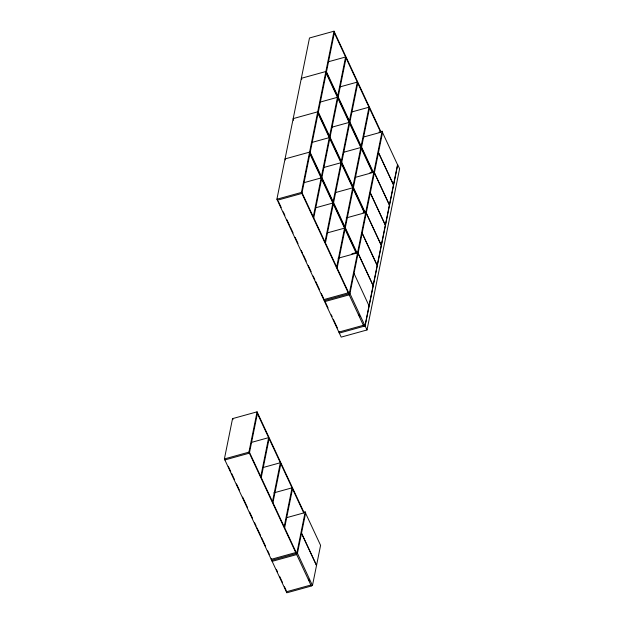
<?xml version="1.0" encoding="UTF-8"?>
<svg xmlns="http://www.w3.org/2000/svg" width="624" height="624" viewBox="0 0 624 624"><rect width="100%" height="100%" fill="white"/><g stroke="black" fill="none" stroke-linecap="round" stroke-linejoin="round"><path stroke-width="0.94" d="M296.213 553.558L311.345 586.014L286.822 592.8L224.398 458.936L232.541 418.626L257.072 411.84L303.888 512.242L303.748 512.936L286.494 517.709M367.013 329.963L365.134 325.946L397.73 164.705L399.602 168.722L367.013 329.963L341.188 337.108L276.9 199.228L309.488 37.986L334.019 31.2L380.835 131.602L380.695 132.296L363.441 137.069M225.007 459.248L224.866 459.943L249.389 453.157L257.54 412.846M293.522 120.299L293.194 118.607L317.725 111.821L364.541 212.222M249.53 452.462L295.885 551.866L295.745 552.552L248.921 452.15L257.072 411.84M302.032 192.754L348.379 292.149L348.247 292.843L301.423 192.442L334.019 31.2M334.487 32.206L301.891 193.44L277.368 200.226M260.777 476.572L268.64 437.642L251.386 442.424M313.271 216.863L321.142 177.934L303.88 182.707M321.422 176.553L329.293 137.623L312.031 142.397M329.573 136.243L337.444 97.313L320.182 102.086M337.724 95.932L345.587 57.002L328.333 61.776M261.245 477.578L269.108 438.649M313.739 217.87L321.61 178.94M321.89 177.559L329.761 138.629M330.041 137.249L337.912 98.319M338.192 96.938L346.055 58.009M272.477 501.673L280.348 462.743L263.086 467.516M324.979 241.956L332.849 203.034L315.588 207.808M333.122 201.646L340.993 162.724L323.731 167.497M341.273 161.343L349.144 122.413L331.882 127.187M349.424 121.033L357.295 82.103L340.033 86.876M272.945 502.671L280.816 463.749M325.447 242.962L333.317 204.032M333.59 202.652L341.461 163.722M341.741 162.341L349.612 123.412M349.892 122.031L357.763 83.109M271.354 558.644L271.214 559.338L297.032 552.193L305.183 511.891L303.334 512.398M323.856 298.935L323.716 299.629L349.534 292.484L382.13 131.243L379.018 132.109M272.29 560.656L272.15 561.343L296.681 554.564M324.792 300.947L324.652 301.634L349.183 294.848M284.177 526.765L292.048 487.835L273.881 492.866M336.679 267.056L344.549 228.127L327.288 232.9M344.83 226.746L352.7 187.816L335.439 192.59M352.973 186.436L360.844 147.506L343.582 152.279M361.124 146.125L368.995 107.195L351.733 111.969M284.645 527.771L292.516 488.842M337.147 268.063L345.017 229.133M345.298 227.752L353.168 188.822M353.441 187.442L361.312 148.512M361.592 147.131L369.463 108.202M286.486 591.107L286.354 591.794L310.877 585.016M338.988 331.391L338.848 332.085L363.379 325.299L363.519 324.613M338.083 258.25L356.249 253.227L356.53 251.839L310.183 152.443M346.234 217.94L364.4 212.917L364.681 211.528L318.326 112.133M355.29 177.38L372.551 172.606L372.832 171.226L326.477 71.822M311.306 585.827L312.468 585.507L316.516 565.508L301.486 533.27M363.808 326.118L364.97 325.798L369.018 305.791L354.011 273.406M369.049 305.643L373.09 285.636L358.059 253.406M369.962 172.669L373.979 171.553L374.447 172.559M276.9 199.228L301.423 192.442M363.067 212.628L365.828 211.864L366.296 212.87M351.85 253.789L357.685 252.174L373.121 285.488L377.161 265.481L362.131 233.251M324.184 300.628L350.002 293.491L349.534 292.484M339.316 333.091L365.134 325.946M224.398 458.936L248.921 452.15M271.682 560.344L297.5 553.199L297.032 552.193M382.13 131.243L382.598 132.249L349.939 293.561L364.97 325.798M382.504 132.475L397.535 164.713L393.494 184.712L378.464 152.474M334.347 32.893L380.695 132.296M378.433 152.63L393.463 184.86L389.415 204.867L374.384 172.63M374.353 172.786L389.384 205.015L385.343 225.022L370.313 192.785M372.692 171.912L325.868 71.51L301.345 78.296L301.813 79.295M326.196 73.203L372.551 172.606M370.282 192.941L385.312 225.17L381.272 245.177L366.241 212.94M366.21 213.096L381.241 245.326L377.192 265.333L362.162 233.095M318.053 113.513L364.4 212.917M356.39 252.533L309.574 152.131L285.043 158.917L285.511 159.916M309.902 153.824L356.249 253.227M358.652 314.168L359.869 316.781M348.715 293.849L363.847 326.305M278.327 201.295L281.198 207.457M283.249 211.848L284.887 215.374M286.939 219.765L289.396 225.046M290.222 226.808L293.093 232.963M295.144 237.362L298.015 243.516M301.298 250.559L302.523 253.196M303.342 254.951L306.22 261.113M308.272 265.512L311.142 271.666M313.193 276.065L314.831 279.583M315.65 281.346L319.34 289.263M321.391 293.662L323.443 298.054M325.198 301.813L328.037 307.905M331.282 314.863L332.093 316.602M333.31 319.215L337.366 327.912M305.183 511.891L305.651 512.889L297.437 553.27L312.468 585.507M305.557 513.115L320.588 545.353L316.547 565.352L301.517 533.114M257.4 413.533L303.748 512.936M308.584 579.103L309.395 580.843M232.541 418.626L233.009 419.632M228.283 466.284L230.747 471.565M231.566 473.32L234.437 479.482M236.488 483.881L239.359 490.035M242.642 497.071L247.564 507.632M249.616 512.023L252.486 518.185M254.537 522.584L256.175 526.102M256.994 527.857L260.692 535.774M261.511 537.537L265.613 546.335M267.665 550.727L269.303 554.252M276.346 569.353L277.563 571.966M279.591 576.319L282.43 582.403M284.458 586.755L286.081 590.234"/></g></svg>
